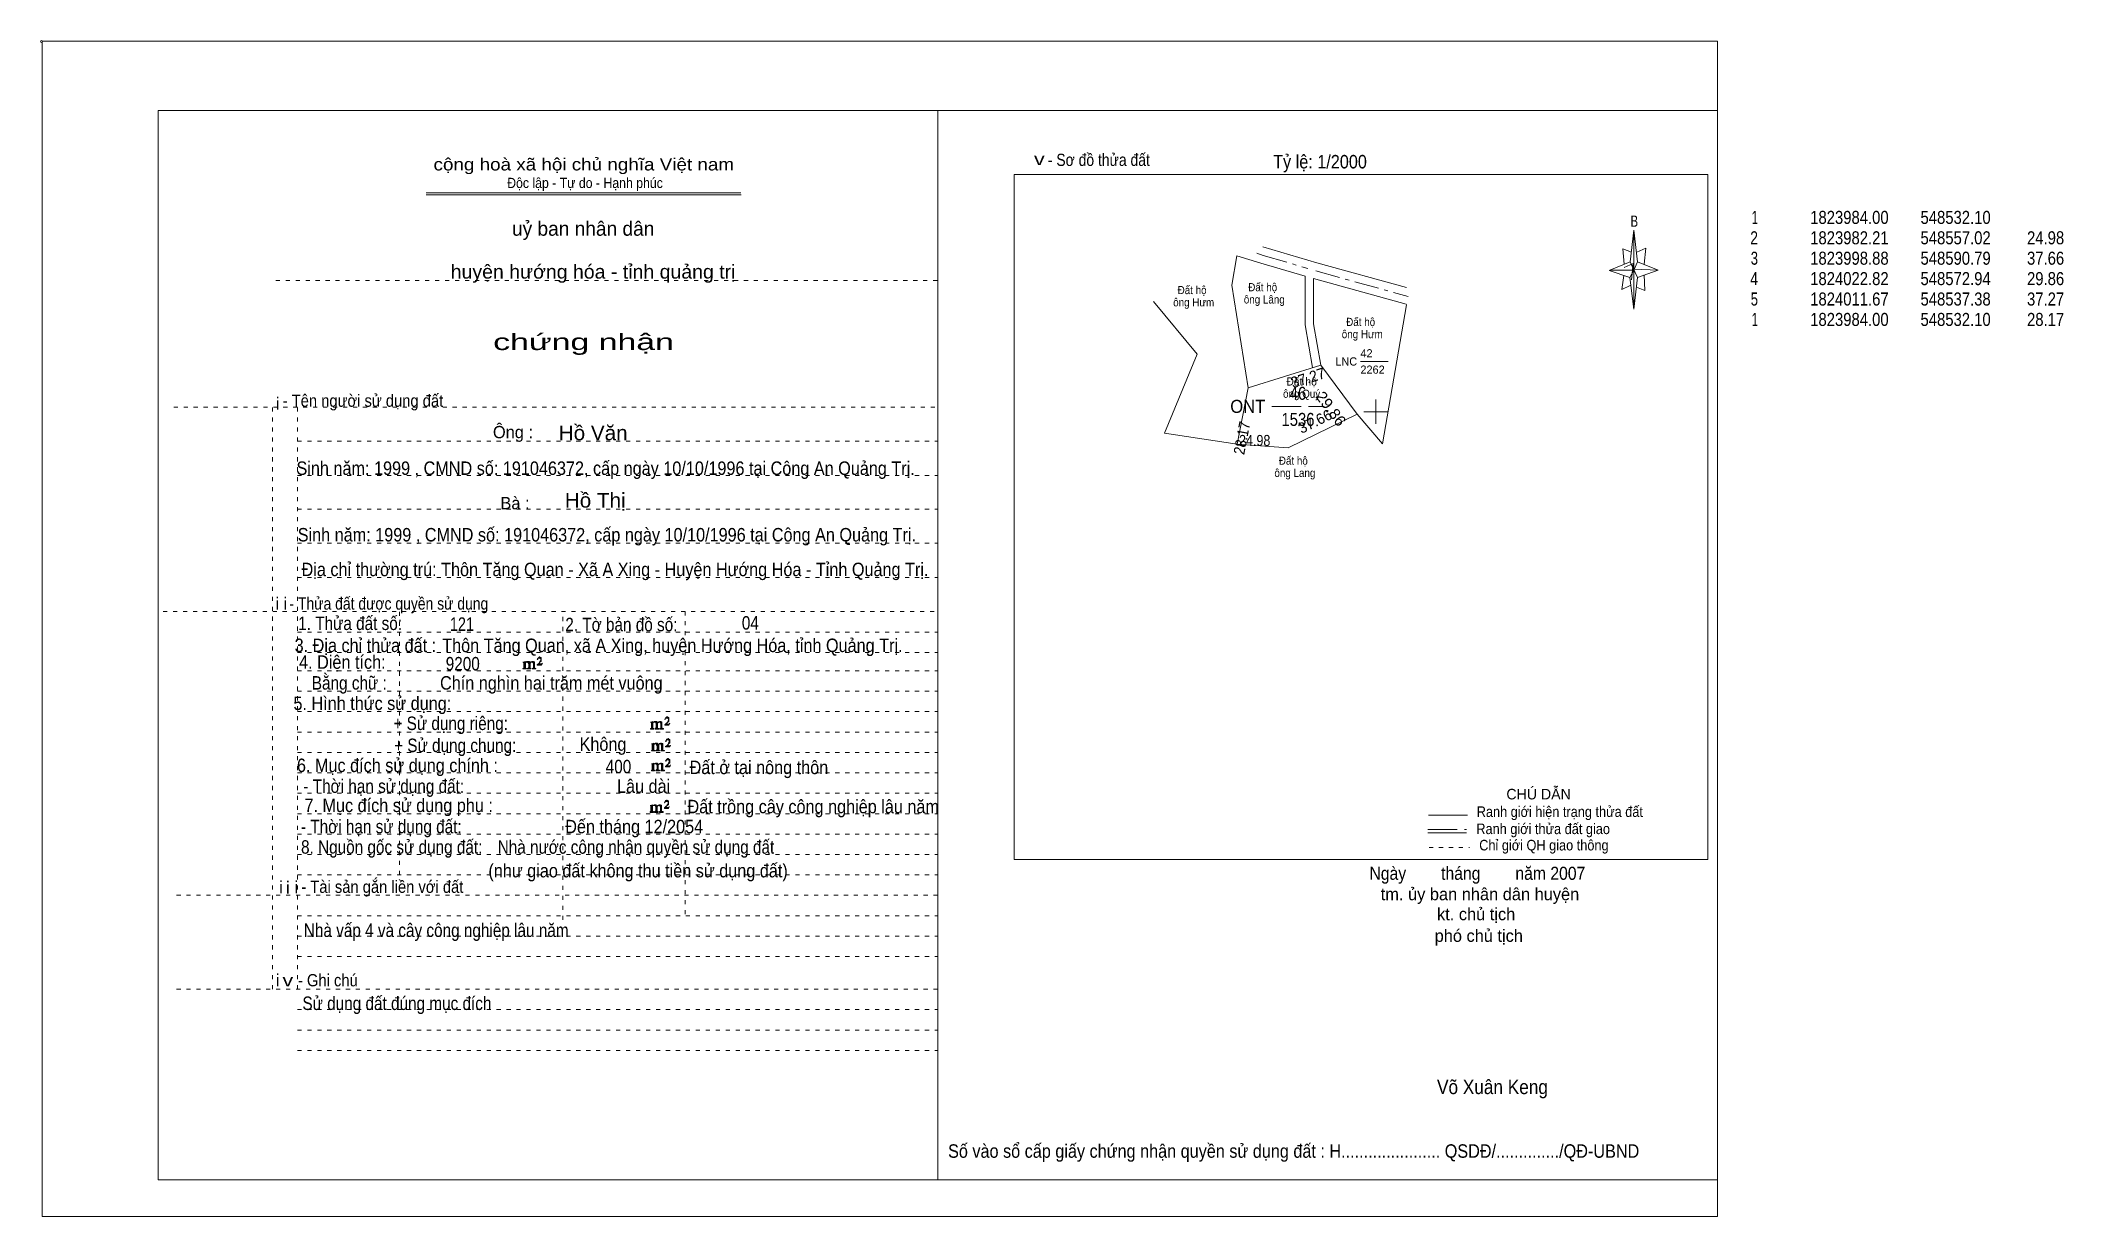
# Model space of a CAD drawing. Header units: centimetres. Extents: x -1.6 to 48, y -3.3 to 25.5.
import ezdxf
from ezdxf.enums import TextEntityAlignment as Align

# ---------------------------------------------------------------- set-up
doc = ezdxf.new("R2010")
doc.units = ezdxf.units.CM
doc.header["$LTSCALE"] = 0.12
for name, pattern in [('DOT_DASHED', [7.7, 5, -1.2, 0.3, -1.2]), ('DOTTED', [1.5, 0.3, -1.2]), ('LONG_DASHED', [7.5, 6, -1.5])]:
    doc.linetypes.add(name, pattern=pattern)
for name, color, linetype, lineweight in [('1', 7, 'DOTTED', 13), ('13', 7, 'Continuous', 13), ('22', 7, 'Continuous', 13), ('33', 7, 'LONG_DASHED', 13), ('4', 7, 'Continuous', 13), ('5', 7, 'Continuous', 13), ('50', 7, 'Continuous', 13), ('63', 7, 'Continuous', 13)]:
    doc.layers.add(name, color=color, linetype=linetype, lineweight=lineweight)
for name, color, linetype in [('10', 7, 'Continuous'), ('23', 7, 'Continuous'), ('30', 7, 'Continuous')]:
    doc.layers.add(name, color=color, linetype=linetype)

msp = doc.modelspace()

# ---------------------------------------------------------------- hatches: boundary and pattern name
at = {"layer": '50'}
for points in [[(10.27, 10.13), (10.27, 10.12), (10.27, 10.11), (10.25, 10.11), (10.24, 10.11), (10.24, 10.1), (10.33, 10.1), (10.33, 10.11), (10.32, 10.11), (10.31, 10.11), (10.31, 10.12), (10.31, 10.13), (10.31, 10.24), (10.31, 10.25), (10.32, 10.26), (10.34, 10.26), (10.35, 10.26), (10.36, 10.26), (10.37, 10.25), (10.39, 10.22), (10.39, 10.13), (10.37, 10.12), (10.37, 10.11), (10.36, 10.11), (10.35, 10.11), (10.35, 10.1), (10.44, 10.1), (10.44, 10.11), (10.43, 10.11), (10.42, 10.11), (10.42, 10.12), (10.42, 10.13), (10.42, 10.24), (10.44, 10.26), (10.45, 10.26), (10.46, 10.26), (10.49, 10.26), (10.49, 10.25), (10.5, 10.24), (10.5, 10.22), (10.5, 10.13), (10.5, 10.12), (10.49, 10.11), (10.49, 10.11), (10.47, 10.11), (10.47, 10.1), (10.56, 10.1), (10.56, 10.11), (10.55, 10.11), (10.54, 10.11), (10.53, 10.12), (10.53, 10.13), (10.53, 10.2), (10.53, 10.25), (10.53, 10.26), (10.52, 10.27), (10.5, 10.28), (10.47, 10.28), (10.46, 10.28), (10.44, 10.27), (10.41, 10.25), (10.41, 10.26), (10.4, 10.28), (10.39, 10.28), (10.37, 10.28), (10.35, 10.28), (10.34, 10.28), (10.32, 10.26), (10.31, 10.26), (10.31, 10.25), (10.31, 10.25), (10.31, 10.26), (10.31, 10.28), (10.24, 10.26), (10.24, 10.26), (10.25, 10.26), (10.27, 10.25), (10.27, 10.24), (10.27, 10.23)], [(10.69, 10.19), (10.72, 10.24), (10.72, 10.24), (10.71, 10.22), (10.69, 10.22), (10.68, 10.22), (10.63, 10.22), (10.66, 10.26), (10.67, 10.27), (10.69, 10.28), (10.69, 10.3), (10.69, 10.32), (10.69, 10.34), (10.69, 10.35), (10.69, 10.37), (10.68, 10.38), (10.67, 10.38), (10.66, 10.39), (10.65, 10.39), (10.63, 10.38), (10.63, 10.38), (10.62, 10.37), (10.61, 10.35), (10.59, 10.33), (10.61, 10.33), (10.61, 10.35), (10.62, 10.35), (10.63, 10.36), (10.65, 10.36), (10.66, 10.36), (10.67, 10.35), (10.68, 10.35), (10.68, 10.32), (10.68, 10.3), (10.66, 10.28), (10.66, 10.26), (10.65, 10.25), (10.59, 10.2), (10.59, 10.19)], [(13.39, 8.66), (13.39, 8.65), (13.39, 8.64), (13.38, 8.64), (13.37, 8.64), (13.37, 8.62), (13.45, 8.62), (13.45, 8.64), (13.44, 8.64), (13.43, 8.64), (13.43, 8.65), (13.43, 8.66), (13.43, 8.77), (13.43, 8.78), (13.44, 8.79), (13.47, 8.79), (13.48, 8.79), (13.49, 8.79), (13.5, 8.78), (13.51, 8.74), (13.51, 8.66), (13.5, 8.65), (13.5, 8.64), (13.49, 8.64), (13.48, 8.64), (13.48, 8.62), (13.57, 8.62), (13.57, 8.64), (13.55, 8.64), (13.54, 8.64), (13.54, 8.65), (13.54, 8.66), (13.54, 8.77), (13.57, 8.79), (13.58, 8.79), (13.59, 8.79), (13.61, 8.79), (13.61, 8.78), (13.62, 8.77), (13.62, 8.74), (13.62, 8.66), (13.62, 8.65), (13.61, 8.64), (13.61, 8.64), (13.6, 8.64), (13.6, 8.62), (13.69, 8.62), (13.69, 8.64), (13.67, 8.64), (13.66, 8.64), (13.65, 8.65), (13.65, 8.66), (13.65, 8.73), (13.65, 8.78), (13.65, 8.79), (13.64, 8.8), (13.62, 8.81), (13.6, 8.81), (13.59, 8.81), (13.57, 8.8), (13.53, 8.78), (13.53, 8.79), (13.52, 8.81), (13.51, 8.81), (13.5, 8.81), (13.48, 8.81), (13.47, 8.81), (13.44, 8.79), (13.43, 8.79), (13.43, 8.78), (13.43, 8.78), (13.43, 8.79), (13.43, 8.81), (13.37, 8.79), (13.37, 8.79), (13.38, 8.79), (13.39, 8.78), (13.39, 8.77), (13.39, 8.76)], [(13.82, 8.72), (13.84, 8.77), (13.84, 8.77), (13.83, 8.74), (13.82, 8.74), (13.81, 8.74), (13.75, 8.74), (13.79, 8.79), (13.8, 8.8), (13.82, 8.81), (13.82, 8.83), (13.82, 8.84), (13.82, 8.87), (13.82, 8.88), (13.82, 8.9), (13.81, 8.91), (13.8, 8.91), (13.79, 8.92), (13.77, 8.92), (13.75, 8.91), (13.75, 8.91), (13.74, 8.9), (13.73, 8.88), (13.72, 8.86), (13.73, 8.86), (13.73, 8.88), (13.74, 8.88), (13.75, 8.89), (13.77, 8.89), (13.79, 8.89), (13.8, 8.88), (13.81, 8.88), (13.81, 8.84), (13.81, 8.83), (13.79, 8.81), (13.79, 8.79), (13.77, 8.78), (13.72, 8.73), (13.72, 8.72)], [(13.41, 8.12), (13.41, 8.11), (13.41, 8.1), (13.4, 8.1), (13.39, 8.1), (13.39, 8.09), (13.48, 8.09), (13.48, 8.1), (13.47, 8.1), (13.45, 8.1), (13.45, 8.11), (13.45, 8.12), (13.45, 8.23), (13.45, 8.24), (13.47, 8.26), (13.49, 8.26), (13.5, 8.26), (13.51, 8.26), (13.52, 8.24), (13.53, 8.21), (13.53, 8.12), (13.52, 8.11), (13.52, 8.1), (13.51, 8.1), (13.5, 8.1), (13.5, 8.09), (13.59, 8.09), (13.59, 8.1), (13.58, 8.1), (13.57, 8.1), (13.57, 8.11), (13.57, 8.12), (13.57, 8.23), (13.59, 8.26), (13.6, 8.26), (13.61, 8.26), (13.63, 8.26), (13.63, 8.24), (13.64, 8.23), (13.64, 8.21), (13.64, 8.12), (13.64, 8.11), (13.63, 8.1), (13.63, 8.1), (13.62, 8.1), (13.62, 8.09), (13.71, 8.09), (13.71, 8.1), (13.7, 8.1), (13.69, 8.1), (13.67, 8.11), (13.67, 8.12), (13.67, 8.2), (13.67, 8.24), (13.67, 8.26), (13.66, 8.27), (13.64, 8.28), (13.62, 8.28), (13.61, 8.28), (13.59, 8.27), (13.55, 8.24), (13.55, 8.26), (13.54, 8.28), (13.53, 8.28), (13.52, 8.28), (13.5, 8.28), (13.49, 8.28), (13.47, 8.26), (13.45, 8.26), (13.45, 8.24), (13.45, 8.24), (13.45, 8.26), (13.45, 8.28), (13.39, 8.26), (13.39, 8.26), (13.4, 8.26), (13.41, 8.24), (13.41, 8.23), (13.41, 8.22)], [(13.84, 8.19), (13.86, 8.23), (13.86, 8.23), (13.85, 8.21), (13.84, 8.21), (13.83, 8.21), (13.77, 8.21), (13.81, 8.26), (13.82, 8.27), (13.84, 8.28), (13.84, 8.3), (13.84, 8.31), (13.84, 8.33), (13.84, 8.34), (13.84, 8.37), (13.83, 8.38), (13.82, 8.38), (13.81, 8.39), (13.8, 8.39), (13.77, 8.38), (13.77, 8.38), (13.76, 8.37), (13.75, 8.34), (13.74, 8.32), (13.75, 8.32), (13.75, 8.34), (13.76, 8.34), (13.77, 8.36), (13.8, 8.36), (13.81, 8.36), (13.82, 8.34), (13.83, 8.34), (13.83, 8.31), (13.83, 8.3), (13.81, 8.28), (13.81, 8.26), (13.8, 8.24), (13.74, 8.2), (13.74, 8.19)], [(13.41, 7.64), (13.41, 7.63), (13.41, 7.62), (13.4, 7.62), (13.39, 7.62), (13.39, 7.6), (13.47, 7.6), (13.47, 7.62), (13.46, 7.62), (13.45, 7.62), (13.45, 7.63), (13.45, 7.64), (13.45, 7.75), (13.45, 7.76), (13.46, 7.77), (13.49, 7.77), (13.5, 7.77), (13.51, 7.77), (13.52, 7.76), (13.53, 7.72), (13.53, 7.64), (13.52, 7.63), (13.52, 7.62), (13.51, 7.62), (13.5, 7.62), (13.5, 7.6), (13.59, 7.6), (13.59, 7.62), (13.57, 7.62), (13.56, 7.62), (13.56, 7.63), (13.56, 7.64), (13.56, 7.75), (13.59, 7.77), (13.6, 7.77), (13.61, 7.77), (13.63, 7.77), (13.63, 7.76), (13.64, 7.75), (13.64, 7.72), (13.64, 7.64), (13.64, 7.63), (13.63, 7.62), (13.63, 7.62), (13.62, 7.62), (13.62, 7.6), (13.71, 7.6), (13.71, 7.62), (13.69, 7.62), (13.68, 7.62), (13.67, 7.63), (13.67, 7.64), (13.67, 7.71), (13.67, 7.76), (13.67, 7.77), (13.66, 7.78), (13.64, 7.79), (13.62, 7.79), (13.61, 7.79), (13.59, 7.78), (13.55, 7.76), (13.55, 7.77), (13.54, 7.79), (13.53, 7.79), (13.52, 7.79), (13.5, 7.79), (13.49, 7.79), (13.46, 7.77), (13.45, 7.77), (13.45, 7.76), (13.45, 7.76), (13.45, 7.77), (13.45, 7.79), (13.39, 7.77), (13.39, 7.77), (13.4, 7.77), (13.41, 7.76), (13.41, 7.75), (13.41, 7.74)], [(13.84, 7.7), (13.86, 7.75), (13.86, 7.75), (13.85, 7.72), (13.84, 7.72), (13.83, 7.72), (13.77, 7.72), (13.81, 7.77), (13.82, 7.78), (13.84, 7.79), (13.84, 7.81), (13.84, 7.82), (13.84, 7.85), (13.84, 7.86), (13.84, 7.88), (13.83, 7.89), (13.82, 7.89), (13.81, 7.9), (13.79, 7.9), (13.77, 7.89), (13.77, 7.89), (13.76, 7.88), (13.75, 7.86), (13.74, 7.84), (13.75, 7.84), (13.75, 7.86), (13.76, 7.86), (13.77, 7.87), (13.79, 7.87), (13.81, 7.87), (13.82, 7.86), (13.83, 7.86), (13.83, 7.82), (13.83, 7.81), (13.81, 7.79), (13.81, 7.77), (13.79, 7.76), (13.74, 7.71), (13.74, 7.7)], [(13.38, 6.62), (13.38, 6.61), (13.38, 6.6), (13.37, 6.6), (13.36, 6.6), (13.36, 6.58), (13.44, 6.58), (13.44, 6.6), (13.43, 6.6), (13.42, 6.6), (13.42, 6.61), (13.42, 6.62), (13.42, 6.73), (13.42, 6.74), (13.43, 6.75), (13.46, 6.75), (13.47, 6.75), (13.48, 6.75), (13.49, 6.74), (13.5, 6.7), (13.5, 6.62), (13.49, 6.61), (13.49, 6.6), (13.48, 6.6), (13.47, 6.6), (13.47, 6.58), (13.56, 6.58), (13.56, 6.6), (13.54, 6.6), (13.53, 6.6), (13.53, 6.61), (13.53, 6.62), (13.53, 6.73), (13.56, 6.75), (13.57, 6.75), (13.58, 6.75), (13.6, 6.75), (13.6, 6.74), (13.61, 6.73), (13.61, 6.7), (13.61, 6.62), (13.61, 6.61), (13.6, 6.6), (13.6, 6.6), (13.59, 6.6), (13.59, 6.58), (13.68, 6.58), (13.68, 6.6), (13.66, 6.6), (13.65, 6.6), (13.64, 6.61), (13.64, 6.62), (13.64, 6.69), (13.64, 6.74), (13.64, 6.75), (13.63, 6.76), (13.61, 6.77), (13.59, 6.77), (13.58, 6.77), (13.56, 6.76), (13.52, 6.74), (13.52, 6.75), (13.51, 6.77), (13.5, 6.77), (13.49, 6.77), (13.47, 6.77), (13.46, 6.77), (13.43, 6.75), (13.42, 6.75), (13.42, 6.74), (13.42, 6.74), (13.42, 6.75), (13.42, 6.77), (13.36, 6.75), (13.36, 6.75), (13.37, 6.75), (13.38, 6.74), (13.38, 6.73), (13.38, 6.72)], [(13.81, 6.68), (13.83, 6.73), (13.83, 6.73), (13.82, 6.7), (13.81, 6.7), (13.8, 6.7), (13.74, 6.7), (13.78, 6.75), (13.79, 6.76), (13.81, 6.77), (13.81, 6.79), (13.81, 6.8), (13.81, 6.83), (13.81, 6.84), (13.81, 6.86), (13.8, 6.87), (13.79, 6.87), (13.78, 6.88), (13.76, 6.88), (13.74, 6.87), (13.74, 6.87), (13.73, 6.86), (13.72, 6.84), (13.71, 6.82), (13.72, 6.82), (13.72, 6.84), (13.73, 6.84), (13.74, 6.85), (13.76, 6.85), (13.78, 6.85), (13.79, 6.84), (13.8, 6.84), (13.8, 6.8), (13.8, 6.79), (13.78, 6.77), (13.78, 6.75), (13.76, 6.74), (13.71, 6.69), (13.71, 6.68)]]:
    msp.add_hatch(color=256, dxfattribs=at).paths.add_polyline_path(points)

# ---------------------------------------------------------------- linework, layer by layer
at = {"layer": '1', "linetype": 'Continuous'}
for p, q in [((1.31, -2.42), (1.31, 23.78)), ((1.31, 23.78), (39.51, 23.78)), ((20.41, -2.42), (20.41, 23.78)), ((39.51, -2.42), (39.51, 23.78)), ((7.87, 21.76), (15.58, 21.76)), ((7.87, 21.71), (15.59, 21.71)), ((37.36, 19.69), (36.85, 19.86)), ((1.31, -2.42), (39.51, -2.42))]:
    msp.add_line(p, q, dxfattribs=at)
at = {"layer": '1'}
for p, q in [((4.19, 19.61), (20.41, 19.61)), ((1.69, 16.51), (20.41, 16.51)), ((4.11, 2.25), (4.11, 16.51)), ((4.72, 2.25), (4.72, 16.51)), ((4.72, 15.68), (20.41, 15.68)), ((4.72, 14.84), (20.41, 14.84)), ((4.72, 14.01), (20.41, 14.01)), ((4.72, 13.18), (20.41, 13.18)), ((4.72, 12.34), (20.41, 12.34)), ((1.43, 11.5), (20.41, 11.5)), ((7.22, 5.05), (7.22, 11.5)), ((11.22, 3.95), (11.22, 11.5)), ((14.22, 4.09), (14.22, 11.5)), ((4.72, 11), (20.41, 11)), ((4.72, 10.5), (20.41, 10.5)), ((4.72, 10.05), (20.41, 10.05)), ((4.72, 9.55), (20.41, 9.55)), ((4.72, 9.05), (20.41, 9.05)), ((4.72, 8.55), (20.41, 8.55)), ((4.72, 8.05), (20.41, 8.05)), ((4.72, 7.55), (20.41, 7.55)), ((4.72, 7.05), (20.41, 7.05)), ((4.72, 6.55), (20.41, 6.55)), ((4.72, 6.05), (20.41, 6.05)), ((4.72, 5.55), (20.41, 5.55)), ((4.72, 5.05), (20.41, 5.05)), ((1.76, 4.55), (20.41, 4.55)), ((4.72, 4.05), (20.41, 4.05)), ((4.72, 3.55), (20.41, 3.55)), ((4.72, 3.05), (20.41, 3.05)), ((1.76, 2.25), (20.41, 2.25)), ((4.72, 1.75), (20.41, 1.75)), ((4.72, 1.25), (20.41, 1.25)), ((4.72, 0.75), (20.41, 0.75))]:
    msp.add_line(p, q, dxfattribs=at)
at = {"layer": '1', "linetype": 'Continuous'}
msp.add_lwpolyline([(-1.53, -3.32), (39.51, -3.32), (39.51, 25.48), (-1.53, 25.48)], close=True, dxfattribs=at)
msp.add_lwpolyline([(37.37, 19.49), (37.16, 19.39), (37.21, 19.74)], dxfattribs=at)
at = {"layer": '13'}
msp.add_line((30.76, 17.63), (31.44, 17.63), dxfattribs=at)
at = {"layer": '22'}
for points in [[(28.37, 20.44), (29.69, 20.05), (31.89, 19.44)], [(28.01, 16.98), (27.61, 19.5), (27.73, 20.22)], [(27.73, 20.22), (28.32, 20.04), (29.41, 19.72)], [(29.59, 17.48), (29.41, 18.53), (29.41, 19.72)], [(29.79, 17.54), (29.61, 18.55), (29.61, 19.66)], [(29.61, 19.66), (31.88, 19.03), (31.89, 19.02)], [(25.69, 19.1), (26.76, 17.81), (25.96, 15.87)], [(30.68, 16.34), (31.3, 15.61), (31.89, 19.02)], [(30.68, 16.34), (29.79, 17.54), (28.01, 16.98)], [(25.96, 15.87), (27.74, 15.6), (28.01, 16.98)], [(27.74, 15.6), (28.99, 15.51), (30.68, 16.34)]]:
    msp.add_lwpolyline(points, dxfattribs=at)
at = {"layer": '22', "linetype": 'DOT_DASHED'}
for points in [[(28.22, 20.28), (28.38, 20.23), (29.47, 19.91)], [(29.67, 19.85), (31.93, 19.22), (31.93, 19.22)]]:
    msp.add_lwpolyline(points, dxfattribs=at)
at = {"layer": '33'}
msp.add_line((28.59, 16.53), (29.87, 16.53), dxfattribs=at)
at = {"layer": '4'}
for p, q in [((32.43, 6.51), (33.38, 6.51)), ((32.41, 6.08), (33.36, 6.08))]:
    msp.add_line(p, q, dxfattribs=at)
at = {"layer": '4', "linetype": 'LONG_DASHED'}
msp.add_line((32.41, 6.16), (33.36, 6.16), dxfattribs=at)
at = {"layer": '4', "linetype": 'DOTTED'}
msp.add_line((32.44, 5.72), (33.43, 5.72), dxfattribs=at)
at = {"layer": '4'}
msp.add_lwpolyline([(22.28, 22.21), (39.27, 22.21), (39.27, 5.43), (22.28, 5.43)], close=True, dxfattribs=at)
msp.add_circle((-1.55, 25.47), 0.025, dxfattribs=at)
at = {"layer": '5'}
for p, q in [((37.37, 20.07), (37.46, 20.85)), ((37.55, 20.07), (38.05, 19.87)), ((37.55, 19.69), (37.46, 18.91)), ((37.73, 19.37), (37.52, 19.45)), ((37.71, 19.75), (37.73, 19.37))]:
    msp.add_line(p, q, dxfattribs=at)
for points in [[(37.46, 20.85), (37.55, 20.07), (37.46, 19.87)], [(37.46, 19.87), (36.87, 19.87), (37.37, 20.07), (37.55, 19.69), (38.05, 19.87), (37.46, 19.89)], [(37.46, 19.87), (37.46, 18.91), (37.36, 19.69)]]:
    msp.add_lwpolyline(points, close=True, dxfattribs=at)
for points in [[(37.4, 20.31), (37.19, 20.39), (37.22, 20.01)], [(37.53, 20.31), (37.75, 20.41), (37.71, 20.01)], [(37.46, 19.87), (37.37, 20.07), (36.87, 19.87)], [(37.22, 19.93), (37.44, 20.03), (37.4, 19.63)], [(37.46, 19.87), (37.55, 19.69), (38.05, 19.87)]]:
    msp.add_lwpolyline(points, dxfattribs=at)
at = {"layer": '50'}
for points in [[(10.27, 10.13), (10.27, 10.12), (10.27, 10.11), (10.25, 10.11), (10.24, 10.11), (10.24, 10.1), (10.33, 10.1), (10.33, 10.11), (10.32, 10.11), (10.31, 10.11), (10.31, 10.12), (10.31, 10.13), (10.31, 10.24), (10.31, 10.25), (10.32, 10.26), (10.34, 10.26), (10.35, 10.26), (10.36, 10.26), (10.37, 10.25), (10.39, 10.22), (10.39, 10.13), (10.37, 10.12), (10.37, 10.11), (10.36, 10.11), (10.35, 10.11), (10.35, 10.1), (10.44, 10.1), (10.44, 10.11), (10.43, 10.11), (10.42, 10.11), (10.42, 10.12), (10.42, 10.13), (10.42, 10.24), (10.44, 10.26), (10.45, 10.26), (10.46, 10.26), (10.49, 10.26), (10.49, 10.25), (10.5, 10.24), (10.5, 10.22), (10.5, 10.13), (10.5, 10.12), (10.49, 10.11), (10.49, 10.11), (10.47, 10.11), (10.47, 10.1), (10.56, 10.1), (10.56, 10.11), (10.55, 10.11), (10.54, 10.11), (10.53, 10.12), (10.53, 10.13), (10.53, 10.2), (10.53, 10.25), (10.53, 10.26), (10.52, 10.27), (10.5, 10.28), (10.47, 10.28), (10.46, 10.28), (10.44, 10.27), (10.41, 10.25), (10.41, 10.26), (10.4, 10.28), (10.39, 10.28), (10.37, 10.28), (10.35, 10.28), (10.34, 10.28), (10.32, 10.26), (10.31, 10.26), (10.31, 10.25), (10.31, 10.25), (10.31, 10.26), (10.31, 10.28), (10.24, 10.26), (10.24, 10.26), (10.25, 10.26), (10.27, 10.25), (10.27, 10.24), (10.27, 10.23)], [(10.69, 10.19), (10.72, 10.24), (10.72, 10.24), (10.71, 10.22), (10.69, 10.22), (10.68, 10.22), (10.63, 10.22), (10.66, 10.26), (10.67, 10.27), (10.69, 10.28), (10.69, 10.3), (10.69, 10.32), (10.69, 10.34), (10.69, 10.35), (10.69, 10.37), (10.68, 10.38), (10.67, 10.38), (10.66, 10.39), (10.65, 10.39), (10.63, 10.38), (10.63, 10.38), (10.62, 10.37), (10.61, 10.35), (10.59, 10.33), (10.61, 10.33), (10.61, 10.35), (10.62, 10.35), (10.63, 10.36), (10.65, 10.36), (10.66, 10.36), (10.67, 10.35), (10.68, 10.35), (10.68, 10.32), (10.68, 10.3), (10.66, 10.28), (10.66, 10.26), (10.65, 10.25), (10.59, 10.2), (10.59, 10.19)], [(13.39, 8.66), (13.39, 8.65), (13.39, 8.64), (13.38, 8.64), (13.37, 8.64), (13.37, 8.62), (13.45, 8.62), (13.45, 8.64), (13.44, 8.64), (13.43, 8.64), (13.43, 8.65), (13.43, 8.66), (13.43, 8.77), (13.43, 8.78), (13.44, 8.79), (13.47, 8.79), (13.48, 8.79), (13.49, 8.79), (13.5, 8.78), (13.51, 8.74), (13.51, 8.66), (13.5, 8.65), (13.5, 8.64), (13.49, 8.64), (13.48, 8.64), (13.48, 8.62), (13.57, 8.62), (13.57, 8.64), (13.55, 8.64), (13.54, 8.64), (13.54, 8.65), (13.54, 8.66), (13.54, 8.77), (13.57, 8.79), (13.58, 8.79), (13.59, 8.79), (13.61, 8.79), (13.61, 8.78), (13.62, 8.77), (13.62, 8.74), (13.62, 8.66), (13.62, 8.65), (13.61, 8.64), (13.61, 8.64), (13.6, 8.64), (13.6, 8.62), (13.69, 8.62), (13.69, 8.64), (13.67, 8.64), (13.66, 8.64), (13.65, 8.65), (13.65, 8.66), (13.65, 8.73), (13.65, 8.78), (13.65, 8.79), (13.64, 8.8), (13.62, 8.81), (13.6, 8.81), (13.59, 8.81), (13.57, 8.8), (13.53, 8.78), (13.53, 8.79), (13.52, 8.81), (13.51, 8.81), (13.5, 8.81), (13.48, 8.81), (13.47, 8.81), (13.44, 8.79), (13.43, 8.79), (13.43, 8.78), (13.43, 8.78), (13.43, 8.79), (13.43, 8.81), (13.37, 8.79), (13.37, 8.79), (13.38, 8.79), (13.39, 8.78), (13.39, 8.77), (13.39, 8.76)], [(13.82, 8.72), (13.84, 8.77), (13.84, 8.77), (13.83, 8.74), (13.82, 8.74), (13.81, 8.74), (13.75, 8.74), (13.79, 8.79), (13.8, 8.8), (13.82, 8.81), (13.82, 8.83), (13.82, 8.84), (13.82, 8.87), (13.82, 8.88), (13.82, 8.9), (13.81, 8.91), (13.8, 8.91), (13.79, 8.92), (13.77, 8.92), (13.75, 8.91), (13.75, 8.91), (13.74, 8.9), (13.73, 8.88), (13.72, 8.86), (13.73, 8.86), (13.73, 8.88), (13.74, 8.88), (13.75, 8.89), (13.77, 8.89), (13.79, 8.89), (13.8, 8.88), (13.81, 8.88), (13.81, 8.84), (13.81, 8.83), (13.79, 8.81), (13.79, 8.79), (13.77, 8.78), (13.72, 8.73), (13.72, 8.72)], [(13.41, 8.12), (13.41, 8.11), (13.41, 8.1), (13.4, 8.1), (13.39, 8.1), (13.39, 8.09), (13.48, 8.09), (13.48, 8.1), (13.47, 8.1), (13.45, 8.1), (13.45, 8.11), (13.45, 8.12), (13.45, 8.23), (13.45, 8.24), (13.47, 8.26), (13.49, 8.26), (13.5, 8.26), (13.51, 8.26), (13.52, 8.24), (13.53, 8.21), (13.53, 8.12), (13.52, 8.11), (13.52, 8.1), (13.51, 8.1), (13.5, 8.1), (13.5, 8.09), (13.59, 8.09), (13.59, 8.1), (13.58, 8.1), (13.57, 8.1), (13.57, 8.11), (13.57, 8.12), (13.57, 8.23), (13.59, 8.26), (13.6, 8.26), (13.61, 8.26), (13.63, 8.26), (13.63, 8.24), (13.64, 8.23), (13.64, 8.21), (13.64, 8.12), (13.64, 8.11), (13.63, 8.1), (13.63, 8.1), (13.62, 8.1), (13.62, 8.09), (13.71, 8.09), (13.71, 8.1), (13.7, 8.1), (13.69, 8.1), (13.67, 8.11), (13.67, 8.12), (13.67, 8.2), (13.67, 8.24), (13.67, 8.26), (13.66, 8.27), (13.64, 8.28), (13.62, 8.28), (13.61, 8.28), (13.59, 8.27), (13.55, 8.24), (13.55, 8.26), (13.54, 8.28), (13.53, 8.28), (13.52, 8.28), (13.5, 8.28), (13.49, 8.28), (13.47, 8.26), (13.45, 8.26), (13.45, 8.24), (13.45, 8.24), (13.45, 8.26), (13.45, 8.28), (13.39, 8.26), (13.39, 8.26), (13.4, 8.26), (13.41, 8.24), (13.41, 8.23), (13.41, 8.22)], [(13.84, 8.19), (13.86, 8.23), (13.86, 8.23), (13.85, 8.21), (13.84, 8.21), (13.83, 8.21), (13.77, 8.21), (13.81, 8.26), (13.82, 8.27), (13.84, 8.28), (13.84, 8.3), (13.84, 8.31), (13.84, 8.33), (13.84, 8.34), (13.84, 8.37), (13.83, 8.38), (13.82, 8.38), (13.81, 8.39), (13.8, 8.39), (13.77, 8.38), (13.77, 8.38), (13.76, 8.37), (13.75, 8.34), (13.74, 8.32), (13.75, 8.32), (13.75, 8.34), (13.76, 8.34), (13.77, 8.36), (13.8, 8.36), (13.81, 8.36), (13.82, 8.34), (13.83, 8.34), (13.83, 8.31), (13.83, 8.3), (13.81, 8.28), (13.81, 8.26), (13.8, 8.24), (13.74, 8.2), (13.74, 8.19)], [(13.41, 7.64), (13.41, 7.63), (13.41, 7.62), (13.4, 7.62), (13.39, 7.62), (13.39, 7.6), (13.47, 7.6), (13.47, 7.62), (13.46, 7.62), (13.45, 7.62), (13.45, 7.63), (13.45, 7.64), (13.45, 7.75), (13.45, 7.76), (13.46, 7.77), (13.49, 7.77), (13.5, 7.77), (13.51, 7.77), (13.52, 7.76), (13.53, 7.72), (13.53, 7.64), (13.52, 7.63), (13.52, 7.62), (13.51, 7.62), (13.5, 7.62), (13.5, 7.6), (13.59, 7.6), (13.59, 7.62), (13.57, 7.62), (13.56, 7.62), (13.56, 7.63), (13.56, 7.64), (13.56, 7.75), (13.59, 7.77), (13.6, 7.77), (13.61, 7.77), (13.63, 7.77), (13.63, 7.76), (13.64, 7.75), (13.64, 7.72), (13.64, 7.64), (13.64, 7.63), (13.63, 7.62), (13.63, 7.62), (13.62, 7.62), (13.62, 7.6), (13.71, 7.6), (13.71, 7.62), (13.69, 7.62), (13.68, 7.62), (13.67, 7.63), (13.67, 7.64), (13.67, 7.71), (13.67, 7.76), (13.67, 7.77), (13.66, 7.78), (13.64, 7.79), (13.62, 7.79), (13.61, 7.79), (13.59, 7.78), (13.55, 7.76), (13.55, 7.77), (13.54, 7.79), (13.53, 7.79), (13.52, 7.79), (13.5, 7.79), (13.49, 7.79), (13.46, 7.77), (13.45, 7.77), (13.45, 7.76), (13.45, 7.76), (13.45, 7.77), (13.45, 7.79), (13.39, 7.77), (13.39, 7.77), (13.4, 7.77), (13.41, 7.76), (13.41, 7.75), (13.41, 7.74)], [(13.84, 7.7), (13.86, 7.75), (13.86, 7.75), (13.85, 7.72), (13.84, 7.72), (13.83, 7.72), (13.77, 7.72), (13.81, 7.77), (13.82, 7.78), (13.84, 7.79), (13.84, 7.81), (13.84, 7.82), (13.84, 7.85), (13.84, 7.86), (13.84, 7.88), (13.83, 7.89), (13.82, 7.89), (13.81, 7.9), (13.79, 7.9), (13.77, 7.89), (13.77, 7.89), (13.76, 7.88), (13.75, 7.86), (13.74, 7.84), (13.75, 7.84), (13.75, 7.86), (13.76, 7.86), (13.77, 7.87), (13.79, 7.87), (13.81, 7.87), (13.82, 7.86), (13.83, 7.86), (13.83, 7.82), (13.83, 7.81), (13.81, 7.79), (13.81, 7.77), (13.79, 7.76), (13.74, 7.71), (13.74, 7.7)], [(13.38, 6.62), (13.38, 6.61), (13.38, 6.6), (13.37, 6.6), (13.36, 6.6), (13.36, 6.58), (13.44, 6.58), (13.44, 6.6), (13.43, 6.6), (13.42, 6.6), (13.42, 6.61), (13.42, 6.62), (13.42, 6.73), (13.42, 6.74), (13.43, 6.75), (13.46, 6.75), (13.47, 6.75), (13.48, 6.75), (13.49, 6.74), (13.5, 6.7), (13.5, 6.62), (13.49, 6.61), (13.49, 6.6), (13.48, 6.6), (13.47, 6.6), (13.47, 6.58), (13.56, 6.58), (13.56, 6.6), (13.54, 6.6), (13.53, 6.6), (13.53, 6.61), (13.53, 6.62), (13.53, 6.73), (13.56, 6.75), (13.57, 6.75), (13.58, 6.75), (13.6, 6.75), (13.6, 6.74), (13.61, 6.73), (13.61, 6.7), (13.61, 6.62), (13.61, 6.61), (13.6, 6.6), (13.6, 6.6), (13.59, 6.6), (13.59, 6.58), (13.68, 6.58), (13.68, 6.6), (13.66, 6.6), (13.65, 6.6), (13.64, 6.61), (13.64, 6.62), (13.64, 6.69), (13.64, 6.74), (13.64, 6.75), (13.63, 6.76), (13.61, 6.77), (13.59, 6.77), (13.58, 6.77), (13.56, 6.76), (13.52, 6.74), (13.52, 6.75), (13.51, 6.77), (13.5, 6.77), (13.49, 6.77), (13.47, 6.77), (13.46, 6.77), (13.43, 6.75), (13.42, 6.75), (13.42, 6.74), (13.42, 6.74), (13.42, 6.75), (13.42, 6.77), (13.36, 6.75), (13.36, 6.75), (13.37, 6.75), (13.38, 6.74), (13.38, 6.73), (13.38, 6.72)], [(13.81, 6.68), (13.83, 6.73), (13.83, 6.73), (13.82, 6.7), (13.81, 6.7), (13.8, 6.7), (13.74, 6.7), (13.78, 6.75), (13.79, 6.76), (13.81, 6.77), (13.81, 6.79), (13.81, 6.8), (13.81, 6.83), (13.81, 6.84), (13.81, 6.86), (13.8, 6.87), (13.79, 6.87), (13.78, 6.88), (13.76, 6.88), (13.74, 6.87), (13.74, 6.87), (13.73, 6.86), (13.72, 6.84), (13.71, 6.82), (13.72, 6.82), (13.72, 6.84), (13.73, 6.84), (13.74, 6.85), (13.76, 6.85), (13.78, 6.85), (13.79, 6.84), (13.8, 6.84), (13.8, 6.8), (13.8, 6.79), (13.78, 6.77), (13.78, 6.75), (13.76, 6.74), (13.71, 6.69), (13.71, 6.68)]]:
    msp.add_lwpolyline(points, close=True, dxfattribs=at)
at = {"layer": '63'}
for p, q in [((30.84, 16.4), (31.44, 16.4)), ((31.14, 16.1), (31.14, 16.7))]:
    msp.add_line(p, q, dxfattribs=at)

# ---------------------------------------------------------------- texts
at = {"layer": '1'}
for s, height, width, p in [('cộng hoà xã hội chủ nghĩa Việt nam', 0.3, 1.15, (11.735, 22.31)), ('v', 0.3, 1.3, (22.895, 22.44)), ('- Sơ đồ thửa đất ', 0.3, 0.85, (24.4, 22.42)), ('Độc lập - Tự do - Hạnh phúc', 0.25, 0.9, (11.765, 21.88)), ('chứng nhận', 0.4, 1.55, (11.73, 17.91)), ('- Tên người sử dụng đất', 0.3, 0.9, (6.325, 16.52)), ('- Thửa đất được quyền sử dụng', 0.3, 0.85, (6.96, 11.55)), ('- Tài sản gắn liền với đất ', 0.3, 0.9, (6.85, 4.61)), ('v', 0.3, 1.3, (4.485, 2.32)), ('- Ghi chú', 0.3, 0.9, (5.465, 2.32))]:
    msp.add_text(s, height=height, dxfattribs=dict(at, width=width)).set_placement(p, align=Align.CENTER)
for s, height, p in [('uỷ ban nhân dân', 0.35, (11.72, 20.71)), ('i', 0.3, (4.235, 16.45)), ('i', 0.3, (4.225, 11.55)), ('i', 0.3, (4.425, 11.55)), ('i', 0.3, (4.315, 4.6)), ('i', 0.3, (4.485, 4.59)), ('i', 0.3, (4.695, 4.6)), ('i', 0.3, (4.235, 2.32))]:
    msp.add_text(s, height=height, dxfattribs=at).set_placement(p, align=Align.CENTER)
at = {"layer": '10', "width": 0.9}
msp.add_text('Võ Xuân Keng', height=0.35, dxfattribs=at).set_placement((33.995, -0.32), align=Align.CENTER)
at = {"layer": '13'}
for s, p in [('42', (30.76, 17.73)), ('2262', (30.76, 17.33))]:
    msp.add_text(s, height=0.2, dxfattribs=at).set_placement(p)
msp.add_text('LNC', height=0.2, dxfattribs=at).set_placement((30.68, 17.53), align=Align.RIGHT)
at = {"layer": '22', "width": 0.9}
for s, p in [('Đất hộ ', (26.67, 19.28)), ('Đất hộ ', (28.4, 19.35)), ('ông Hưm', (26.675, 18.98)), ('ông Lâng', (28.405, 19.05)), ('ông Hưm', (30.805, 18.2)), ('Đất hộ ', (30.8, 18.5))]:
    msp.add_text(s, height=0.2, dxfattribs=at).set_placement(p, align=Align.CENTER)
at = {"layer": '23'}
for s, width, p in [('ông Quý', 0.9, (29.32, 16.74)), ('Đất hộ', 0.95, (29.32, 17.04)), ('ông Lang', 0.9, (29.155, 14.8)), ('Đất hộ ', 0.9, (29.15, 15.1))]:
    msp.add_text(s, height=0.2, dxfattribs=dict(at, width=width)).set_placement(p, align=Align.CENTER)
at = {"layer": '30'}
for s, width, p in [('1', 0.65, (40.5, 21)), ('1823984.00', 0.85, (43.7, 21)), ('548532.10', 0.85, (46.2, 21)), ('548532.10', 0.85, (46.2, 21)), ('2', 0.8, (40.5, 20.5)), ('1823982.21', 0.85, (43.7, 20.5)), ('548557.02', 0.85, (46.2, 20.5)), ('24.98', 0.85, (48, 20.5)), ('3', 0.75, (40.5, 20)), ('1823998.88', 0.85, (43.7, 20)), ('548590.79', 0.85, (46.2, 20)), ('37.66', 0.85, (48, 20)), ('1824022.82', 0.85, (43.7, 19.5)), ('548572.94', 0.85, (46.2, 19.5)), ('29.86', 0.85, (48, 19.5)), ('4', 0.8, (40.5, 19.5)), ('5', 0.75, (40.5, 19)), ('1824011.67', 0.85, (43.7, 19)), ('548537.38', 0.85, (46.2, 19)), ('37.27', 0.85, (48, 19)), ('1', 0.65, (40.5, 18.5)), ('1823984.00', 0.85, (43.7, 18.5)), ('548532.10', 0.85, (46.2, 18.5)), ('28.17', 0.85, (48, 18.5))]:
    msp.add_text(s, height=0.32, dxfattribs=dict(at, width=width)).set_placement(p, align=Align.RIGHT)
for s, rotation, width, p in [('37.27', 17.409, 0.95, (29.515, 17.1)), ('29.86', 306.709, 1.05, (29.93, 16.391)), ('28.17', 79.197, 0.9, (27.988, 15.73))]:
    msp.add_text(s, height=0.27, rotation=rotation, dxfattribs=dict(at, width=width)).set_placement(p, align=Align.CENTER)
msp.add_text('37.66', height=0.26, rotation=26.272, dxfattribs=at).set_placement((29.707, 16.046), align=Align.CENTER)
at = {"layer": '30', "width": 0.85}
msp.add_text('24.98', height=0.27, dxfattribs=at).set_placement((28.17, 15.56), align=Align.CENTER)
at = {"layer": '33', "width": 0.85}
for s, p in [('46', (29.23, 16.69)), ('1536', (29.23, 16.05))]:
    msp.add_text(s, height=0.32, dxfattribs=at).set_placement(p, align=Align.CENTER)
at = {"layer": '33', "width": 0.95}
msp.add_text('ONT', height=0.32, dxfattribs=at).set_placement((28.43, 16.37), align=Align.RIGHT)
at = {"layer": '4', "width": 0.9}
for s, height, p in [('Tỷ lệ: 1/2000', 0.33, (29.77, 22.36)), ('Ranh giới hiện trạng thửa đất', 0.2591, (35.645, 6.47)), ('Ranh giới thửa đất giao ', 0.2591, (35.28, 6.05)), ('Chỉ giới QH giao thông', 0.2591, (35.255, 5.65))]:
    msp.add_text(s, height=height, dxfattribs=at).set_placement(p, align=Align.CENTER)
at = {"layer": '4'}
msp.add_text('CHÚ DẪN', height=0.2591, dxfattribs=at).set_placement((35.125, 6.9), align=Align.CENTER)
at = {"layer": '5', "width": 0.75}
msp.add_text('B', height=0.276, dxfattribs=at).set_placement((37.47, 20.93), align=Align.CENTER)
at = {"layer": '50'}
for s, height, width, p in [('  huyện hướng hóa - tỉnh quảng trị', 0.34, 1.05, (11.83, 19.66)), ('Hồ Văn', 0.36, 1.05, (11.965, 15.7)), ('Sinh năm: 1999 , CMND số: 191046372, cấp ngày 10/10/1996 tại Công An Quảng Trị.', 0.33, 0.9, (12.27, 14.85)), ('Hồ Thị', 0.36, 1.05, (12.015, 14.05)), ('Sinh năm: 1999 , CMND số: 191046372, cấp ngày 10/10/1996 tại Công An Quảng Trị.', 0.33, 0.9, (12.3, 13.22)), ('Địa chỉ thường trú: Thôn Tăng Quan - Xã A Xing - Huyện Hướng Hóa - Tỉnh Quảng Trị.', 0.33, 0.9, (12.5, 12.37)), ('1. Thửa đất số:  ', 0.33, 0.85, (6.115, 11.05)), ('121', 0.33, 0.8, (8.75, 11.03)), ('2. Tờ bản đồ số:  ', 0.33, 0.85, (12.76, 11.02)), ('04', 0.33, 0.85, (15.815, 11.06)), ('3. Địa chỉ thửa đất : ', 0.33, 0.9, (6.44, 10.51)), ('4. Diện tích: ', 0.33, 0.9, (5.875, 10.1)), ('Thôn Tăng Quan, xã A Xing, huyện Hướng Hóa, tỉnh Quảng Trị.', 0.33, 0.9, (13.905, 10.51)), ('Bằng chữ :', 0.33, 0.85, (5.99, 9.59)), ('Chín nghìn hai trăm mét vuông', 0.33, 0.9, (10.94, 9.59)), ('9200', 0.33, 0.85, (8.77, 10.06)), ('5. Hình thức sử dụng:', 0.33, 0.9, (6.555, 9.09)), ('+ Sử dụng riêng:', 0.33, 0.85, (8.475, 8.6)), ('Không', 0.33, 0.9, (12.205, 8.09)), ('6. Mục đích sử dụng chính :', 0.33, 0.9, (7.17, 7.57)), ('+ Sử dụng chung:', 0.33, 0.85, (8.585, 8.06)), ('400', 0.33, 0.85, (12.585, 7.54)), ('Đất ở tại nông thôn', 0.33, 0.9, (16.025, 7.52)), ('- Thời hạn sử dụng đất:', 0.33, 0.85, (6.835, 7.06)), ('7. Mục đích sử dụng phụ :', 0.33, 0.9, (7.2, 6.59)), ('Lâu dài', 0.33, 0.9, (13.2, 7.06)), ('Đất trồng cây công nghiệp lâu năm', 0.33, 0.9, (17.355, 6.56)), ('- Thời hạn sử dụng đất:', 0.33, 0.85, (6.775, 6.07)), ('Đến tháng 12/2054', 0.33, 0.9, (12.97, 6.07)), ('8. Nguồn gốc sử dụng đất:', 0.33, 0.85, (7.03, 5.57)), ('Nhà nước công nhận quyền sử dụng đất ', 0.33, 0.85, (13.065, 5.57)), ('(như giao đất không thu tiền sử dụng đất)', 0.33, 0.9, (13.065, 4.99)), ('Ngày        tháng        năm 2007', 0.32, 0.9, (33.625, 4.93)), ('Nhà vấp 4 và cây công nghiệp lâu năm', 0.33, 0.85, (8.12, 3.53)), ('Sử dụng đất đúng mục đích ', 0.33, 0.85, (7.21, 1.74)), ('Số vào sổ cấp giấy chứng nhận quyền sử dụng đất : H...................... QSDĐ/............../QĐ-UBND', 0.33, 0.9, (29.125, -1.88))]:
    msp.add_text(s, height=height, dxfattribs=dict(at, width=width)).set_placement(p, align=Align.CENTER)
for s, p in [('Ông :', (10, 15.75)), ('Bà :', (10.05, 14.01)), ('tm. ủy ban nhân dân huyện ', (33.745, 4.43)), ('kt. chủ tịch', (33.595, 3.94)), ('phó chủ tịch', (33.66, 3.41))]:
    msp.add_text(s, height=0.3, dxfattribs=at).set_placement(p, align=Align.CENTER)

doc.saveas('drawing.dxf')
